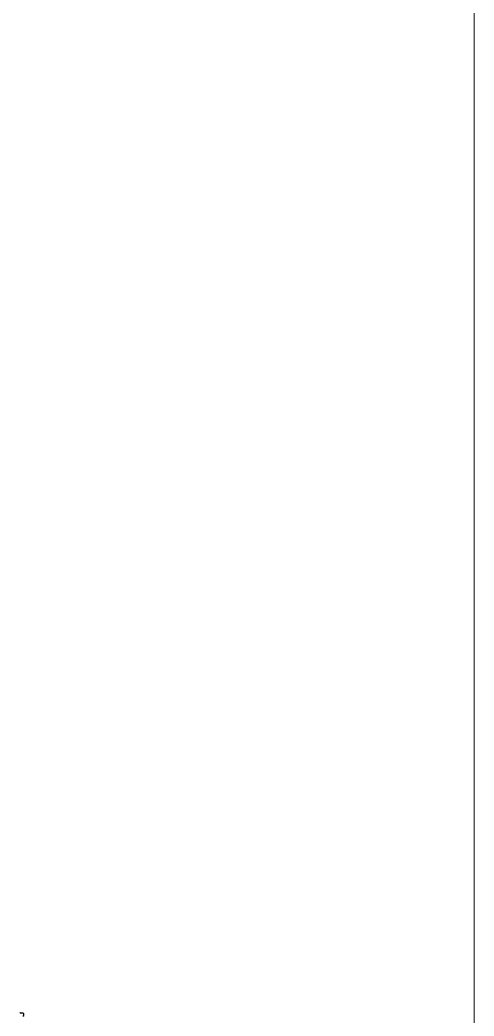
# Model space of a CAD drawing. Header units: millimetres. Extents: x 0 to 126, y 0 to 76.
# Drawn here: x 51.5759 to 51.7997, y 20.2914 to 20.7821 of the extents above; entities that cross this region are included whole.
import ezdxf

# ---------------------------------------------------------------- set-up
doc = ezdxf.new("R2010")
doc.units = ezdxf.units.MM
doc.layers.add('ARQUITECTÓNICO', color=152, linetype='Continuous', lineweight=0)
doc.layers.add('Muebles', color=2, linetype='Continuous')

# ---------------------------------------------------------------- blocks, each defined once
blk = doc.blocks.new('racki')
at = {"layer": 'Muebles'}
for p, q in [((1558.97883, 470.62778), (1558.97823, 470.62748)), ((1558.97823, 470.62748), (1558.97823, 470.62678)), ((1558.97823, 470.62678), (1558.97883, 470.62638)), ((1558.97883, 470.62638), (1558.98003, 470.62638)), ((1558.98013, 470.62617), (1558.98003, 470.62627)), ((1558.98023, 470.62607), (1558.98013, 470.62617))]:
    blk.add_line(p, q, dxfattribs=at)

msp = doc.modelspace()

# ---------------------------------------------------------------- linework, layer by layer
at = {"layer": 'ARQUITECTÓNICO'}
msp.add_line((51.79969, 21.07151), (51.79969, 20.37151), dxfattribs=at)
at = {"layer": 'ARQUITECTÓNICO', "linetype": 'Continuous', "ltscale": 0.03}
msp.add_line((51.79969, 20.37151), (51.79969, 19.29478), dxfattribs=at)

# ---------------------------------------------------------------- block references
at = {"layer": 'ARQUITECTÓNICO', "rotation": 179.9999999999995}
msp.add_blockref('racki', (1610.55617, 490.91921), dxfattribs=at)

doc.saveas('drawing.dxf')
